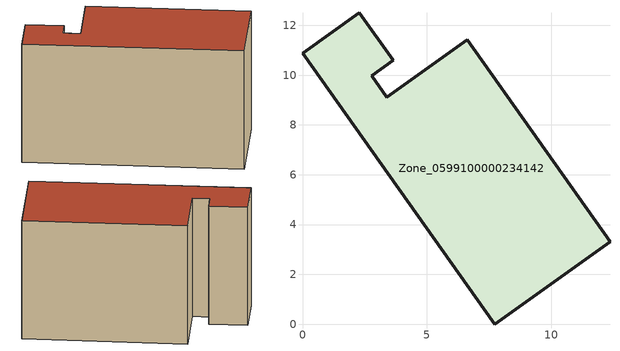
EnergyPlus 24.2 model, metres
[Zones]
Zone_0599100000234142
 floor ground (C_G): 2.27,12.5 3.64,10.59 2.79,9.98 3.39,9.12 6.61,11.42 12.35,3.31 7.72,0 0,10.88 z0
 wall outside (C_F): 7.72,0 12.35,3.31 6.61,11.42 3.39,9.12 2.79,9.98 3.64,10.59 2.27,12.5 0,10.88 7.72,0 z0:7.78
 roof outside (C_R): 3.64,10.59 2.27,12.5 0,10.88 7.72,0 12.35,3.31 6.61,11.42 3.39,9.12 2.79,9.98 z7.78
[BUILDING]
Pand.0599100000234142: North Axis=0; Terrain=City; Loads Convergence Tolerance Value=0.04; Temperature Convergence Tolerance Value=0.4; Solar Distribution=FullExterior; Maximum Number of Warmup Days=25; Minimum Number of Warmup Days=1
[Site:Location]
Rotterdam.The.Hague.AP_ZH_NLD Design_Conditions: Latitude=51.96; Longitude=4.45; Time Zone=1; Elevation=-4.5
[SITE:GROUNDTEMPERATURE:BUILDINGSURFACE]
18, 18, 18, 18, 18, 18, 18, 18, 18, 18, 18, 18
[MATERIAL] Thermal Absorptance=0.9; Solar Absorptance=0.7; Visible Absorptance=0.7
Name | Roughness | Thickness | Conductivity | Density | Specific Heat
G.TI.1975-1991 | MediumSmooth | 0.15 | 0.288461 | 540 | 1210
F.TI.1975-1991 | Rough | 0.3 | 0.230769 | 1920 | 840
R.TI.1975-1991 | MediumRough | 0.2 | 0.153846 | 1500 | 1000
[CONSTRUCTION]
C_G: G.TI.1975-1991
C_F: F.TI.1975-1991
C_R: R.TI.1975-1991
[ZONE]
Zone_0599100000234142: Type=1; Multiplier=1; Ceiling Height=Autocalculate; Volume=Autocalculate; Floor Area=autocalculate; Part of Total Floor Area=Yes
[ZONEINFILTRATION:DESIGNFLOWRATE]
Infil_Zone_0599100000234142: Zone or ZoneList or Space or SpaceList=Zone_0599100000234142; Schedule=AlwaysOn; Design Flow Rate Calculation Method=Flow/Area; Flow Rate per Floor Area=0.003; Constant Term Coefficient=1; Temperature Term Coefficient=0; Velocity Term Coefficient=0; Velocity Squared Term Coefficient=0
[HVACTEMPLATE:ZONE:IDEALLOADSAIRSYSTEM]
Zone_0599100000234142: Maximum Heating Supply Air Temperature=50; Minimum Cooling Supply Air Temperature=13; Maximum Heating Supply Air Humidity Ratio=0.0156; Minimum Cooling Supply Air Humidity Ratio=0.0077; Heating Limit=NoLimit; Cooling Limit=NoLimit; Dehumidification Control Type=ConstantSensibleHeatRatio; Cooling Sensible Heat Ratio=0.7; Dehumidification Setpoint=60; Humidification Control Type=None; Humidification Setpoint=30; Outdoor Air Method=None; Outdoor Air Flow Rate per Person=0.00944; Outdoor Air Flow Rate per Zone Floor Area=0; Outdoor Air Flow Rate per Zone=0; Demand Controlled Ventilation Type=None; Outdoor Air Economizer Type=NoEconomizer; Heat Recovery Type=None; Sensible Heat Recovery Effectiveness=0.7; Latent Heat Recovery Effectiveness=0.65
[ZONECONTROL:THERMOSTAT]
ThermostatControl_Zone_0599100000234142: Zone or ZoneList=Zone_0599100000234142; Control Type Schedule=DualSetpointControlType; Control 1=Thermostat_Zone_0599100000234142; Temperature Difference Between Cutout And Setpoint=0
[THERMOSTATSETPOINT:DUALSETPOINT]
Thermostat_Zone_0599100000234142: Heating Setpoint Temperature Schedule=HeatingSetpoint_Zone_0599100000234142; Cooling Setpoint Temperature Schedule=CoolingSetpoint_Zone_0599100000234142
[SCHEDULE:COMPACT]
HeatingSetpoint_Zone_0599100000234142: Through: 12/31, For: AllDays, Until: 24:00, 21
CoolingSetpoint_Zone_0599100000234142: Through: 12/31, For: AllDays, Until: 24:00, 24
DualSetpointControlType: Through: 12/31, For: AllDays, Until: 24:00, 4
AlwaysOn: Through: 12/31, For: AllDays, Until: 24:00, 1
